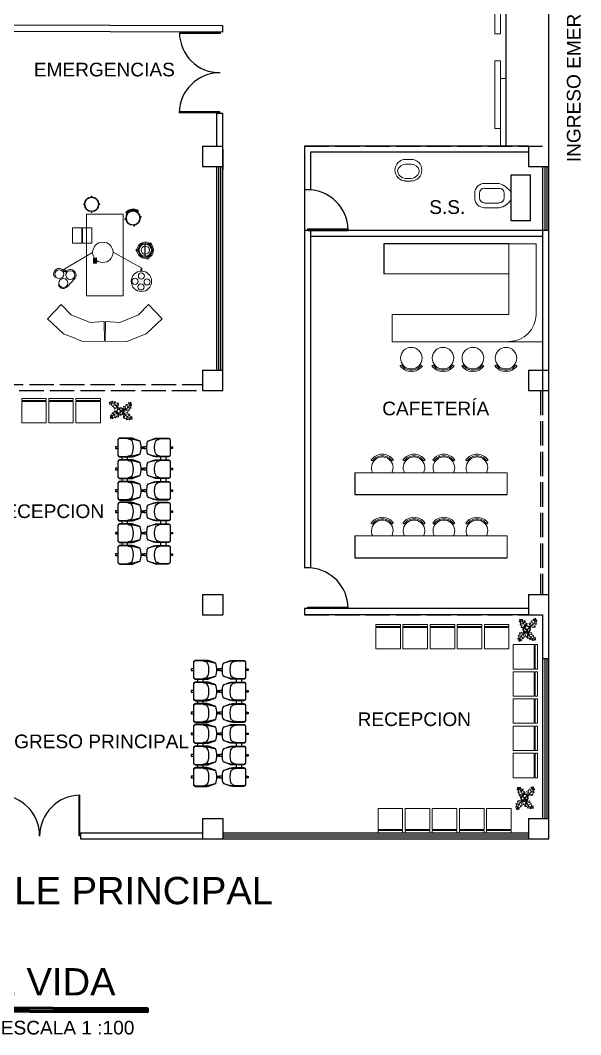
# Model space of a CAD drawing. Header units: millimetres. Extents: x -10 to 320, y -26 to 94.
# Drawn here: x 249.27 to 263.03, y -7.27 to 17.63 of the extents above; entities that cross this region are included whole.
import ezdxf

# ---------------------------------------------------------------- set-up
doc = ezdxf.new("R2010")
doc.units = ezdxf.units.MM
doc.header["$LTSCALE"] = 0.05
doc.linetypes.add('ACAD_ISO02W100', pattern=[15, 12, -3])
for name, color, linetype in [('COT', 7, 'Continuous'), ('MOBILIARIO', 7, 'Continuous'), ('PDF_2', 7, 'Continuous'), ('PDF_GRADAS Y ELEVADOR', 7, 'Continuous'), ('PDF_MOBILIARIO', 7, 'Continuous'), ('PDF_Text', 7, 'Continuous'), ('PDF_TEXTO', 7, 'Continuous')]:
    doc.layers.add(name, color=color, linetype=linetype)
doc.layers.add('MOB', color=7, linetype='Continuous', lineweight=15)
doc.styles.add('PDF ArialMT', font='arial.ttf')

# ---------------------------------------------------------------- blocks, each defined once
blk = doc.blocks.new('91040053')
for p, q in [((0.25, -0.41), (0.32, -0.41)), ((0.78, -0.41), (0.85, -0.41)), ((0.25, -0.54), (0.32, -0.54)), ((0.78, -0.54), (0.85, -0.54))]:
    blk.add_line(p, q)
for points in [[(0, -0.07), (0, 0), (0.04, 0), (0.04, -0.07)], [(0.53, -0.07), (0.53, 0), (0.57, 0), (0.57, -0.07)], [(1.06, -0.07), (1.06, 0), (1.1, 0), (1.1, -0.07)], [(0, -0.64), (0, -0.7), (0.04, -0.7), (0.04, -0.64)], [(0.53, -0.64), (0.53, -0.7), (0.57, -0.7), (0.57, -0.64)], [(1.06, -0.64), (1.06, -0.7), (1.1, -0.7), (1.1, -0.64)]]:
    blk.add_lwpolyline(points)
for points in [[(0.2, -0.64, 0.414214), (0.25, -0.59), (0.25, -0.316, 0.08968), (0.237, -0.246), (0.18, -0.093, 0.146279), (-0.14, -0.093), (-0.197, -0.246, 0.08968), (-0.21, -0.316), (-0.21, -0.59, 0.414214), (-0.16, -0.64)], [(0.73, -0.64, 0.414214), (0.78, -0.59), (0.78, -0.316, 0.08968), (0.767, -0.246), (0.71, -0.093, 0.146279), (0.39, -0.093), (0.333, -0.246, 0.08968), (0.32, -0.316), (0.32, -0.59, 0.414214), (0.37, -0.64)], [(1.26, -0.64, 0.414214), (1.31, -0.59), (1.31, -0.316, 0.08968), (1.297, -0.246), (1.24, -0.093, 0.146279), (0.92, -0.093), (0.863, -0.246, 0.08968), (0.85, -0.316), (0.85, -0.59, 0.414214), (0.9, -0.64)]]:
    blk.add_lwpolyline(points, format="xyb", close=True)
for points in [[(-0.192, -0.398), (-0.19, -0.307, -0.059336), (-0.184, -0.26), (-0.14, -0.093)], [(0.18, -0.093), (0.224, -0.26, -0.059336), (0.23, -0.307), (0.232, -0.398)], [(0.338, -0.398), (0.34, -0.307, -0.059336), (0.346, -0.26), (0.39, -0.093)], [(0.71, -0.093), (0.754, -0.26, -0.059336), (0.76, -0.307), (0.762, -0.398)], [(0.868, -0.398), (0.87, -0.307, -0.059336), (0.876, -0.26), (0.92, -0.093)], [(1.24, -0.093), (1.284, -0.26, -0.059336), (1.29, -0.307), (1.292, -0.398)], [(0.206, -0.64, 0.342318), (0.239, -0.596), (0.232, -0.399, 0.27208), (0.16, -0.28, 0.144285), (-0.12, -0.28, 0.27018), (-0.192, -0.398), (-0.199, -0.596, 0.342318), (-0.166, -0.64)], [(0.736, -0.64, 0.342318), (0.769, -0.596), (0.762, -0.399, 0.27208), (0.69, -0.28, 0.144285), (0.41, -0.28, 0.27018), (0.338, -0.398), (0.331, -0.596, 0.342318), (0.364, -0.64)], [(1.266, -0.64, 0.342318), (1.299, -0.596), (1.292, -0.399, 0.27208), (1.22, -0.28, 0.144285), (0.94, -0.28, 0.27018), (0.868, -0.398), (0.861, -0.596, 0.342318), (0.894, -0.64)]]:
    blk.add_lwpolyline(points, format="xyb")
blk = doc.blocks.new('PORTACUB')
for points in [[(-0.173, 0.008), (-0.15, 0.008)], [(-0.017, 0.149), (-0.017, 0.141), (0.006, 0.141), (0.006, 0.149)], [(-0.01, 0.141), (-0.01, -0.141)], [(0, 0.141), (0, -0.141)], [(0.037, 0.17), (0.032, 0.147)], [(0.062, 0.164), (0.055, 0.137)], [(-0.173, -0.017), (-0.146, -0.017)], [(-0.017, -0.149), (-0.017, -0.141), (0.006, -0.141), (0.006, -0.149)], [(0.099, -0.144), (0.081, -0.124)], [(0.118, -0.126), (0.102, -0.11)]]:
    blk.add_lwpolyline(points)
for radius in [0.2, 0.175, 0.15]:
    blk.add_circle((0, 0), radius)
for centre, radius, start, end in [((-0.2, 0), 0.025, 86.4167, 273.5833), ((0, 0), 0.1, 95.7392, 264.2608), ((0, 0), 0.1, 270, 90), ((0.059, 0.193), 0.025, 334.9162, 171.1999), ((0.125, -0.15), 0.025, 227.1617, 32.4494)]:
    blk.add_arc(centre, radius, start, end)
blk = doc.blocks.new('BANCORES')
at = {"layer": 'MOB'}
for p, q in [((-0.003, 0.239), (-0.003, 0.254)), ((0.012, 0.239), (0.012, 0.254)), ((-0.174, 0.068), (-0.189, 0.068)), ((-0.174, 0.053), (-0.189, 0.053)), ((0.147, 0.201), (0.161, 0.215)), ((0.201, 0.066), (0.185, 0.066)), ((0.2, 0.051), (0.185, 0.051)), ((-0.003, -0.12), (-0.003, -0.135)), ((0.012, -0.12), (0.012, -0.135)), ((0.147, -0.082), (0.161, -0.096))]:
    blk.add_line(p, q, dxfattribs=at)
for radius in [0.18, 0.165]:
    blk.add_circle((0.006, 0.059), radius, dxfattribs=at)
for centre, radius, start, end in [((0.005, 0.254), 0.0075, 359.184, 181.3882), ((-0.189, 0.06), 0.0075, 88.6118, 270.816), ((0.006, 0.059), 0.2, 315, 45), ((0.006, 0.059), 0.22, 315, 45), ((0.201, 0.058), 0.0075, 268.6118, 90.816), ((0.005, -0.136), 0.0075, 178.6118, 0.816)]:
    blk.add_arc(centre, radius, start, end, dxfattribs=at)
blk = doc.blocks.new('BAN')
for p, q in [((-0.18, 0.008), (-0.195, 0.008)), ((-0.008, 0.18), (-0.008, 0.195)), ((0.007, 0.18), (0.007, 0.195)), ((0.195, 0.007), (0.18, 0.007)), ((-0.18, -0.007), (-0.195, -0.007)), ((-0.008, -0.18), (-0.008, -0.195)), ((0.007, -0.18), (0.007, -0.195)), ((0.195, -0.008), (0.18, -0.008))]:
    blk.add_line(p, q)
for radius in [0.18, 0.165]:
    blk.add_circle((0, 0), radius)
for centre, start, end in [((-0.195, 0.001), 88.6118, 270.816), ((-0.001, 0.195), 359.184, 181.3882), ((0.195, -0.001), 268.6118, 90.816), ((-0.001, -0.195), 178.6118, 0.816)]:
    blk.add_arc(centre, 0.0075, start, end)
blk = doc.blocks.new('*X23')
at = {"color": 0}
for p, q in [((1752.5, 979.875), (1765, 979.875)), ((1752.5, 979.75), (1765, 979.75)), ((1752.5, 979.625), (1765, 979.625)), ((1752.5, 979.5), (1765, 979.5)), ((1752.5, 979.375), (1765, 979.375)), ((1752.5, 979.25), (1765, 979.25)), ((1752.5, 979.125), (1765, 979.125)), ((1752.5, 979), (1765, 979)), ((1752.5, 978.875), (1765, 978.875)), ((1752.5, 978.75), (1765, 978.75)), ((1752.5, 978.625), (1765, 978.625)), ((1752.5, 978.5), (1765, 978.5)), ((1752.5, 978.375), (1765, 978.375)), ((1752.5, 978.25), (1765, 978.25)), ((1752.5, 978.125), (1765, 978.125)), ((1752.5, 978), (1765, 978)), ((1752.5, 977.875), (1765, 977.875)), ((1752.5, 977.75), (1765, 977.75)), ((1752.5, 977.625), (1765, 977.625)), ((1752.5, 977.5), (1765, 977.5)), ((1752.5, 977.375), (1765, 977.375)), ((1752.5, 977.25), (1765, 977.25)), ((1752.5, 977.125), (1765, 977.125)), ((1752.5, 977), (1765, 977)), ((1752.5, 976.875), (1765, 976.875)), ((1752.5, 976.75), (1765, 976.75)), ((1752.5, 976.625), (1765, 976.625)), ((1752.5, 976.5), (1765, 976.5)), ((1752.5, 976.375), (1765, 976.375)), ((1752.5, 976.25), (1765, 976.25)), ((1752.5, 976.125), (1765, 976.125)), ((1752.5, 976), (1765, 976)), ((1752.5, 975.875), (1765, 975.875)), ((1752.5, 975.75), (1765, 975.75)), ((1752.5, 975.625), (1765, 975.625)), ((1752.5, 975.5), (1765, 975.5)), ((1752.5, 975.375), (1765, 975.375)), ((1752.5, 975.25), (1765, 975.25)), ((1752.5, 975.125), (1765, 975.125)), ((1752.5, 975), (1765, 975)), ((1752.5, 974.875), (1765, 974.875)), ((1752.5, 974.75), (1765, 974.75)), ((1752.5, 974.625), (1765, 974.625)), ((1752.5, 974.5), (1765, 974.5)), ((1752.5, 974.375), (1765, 974.375)), ((1752.5, 974.25), (1765, 974.25)), ((1752.5, 974.125), (1765, 974.125)), ((1752.5, 974), (1765, 974)), ((1752.5, 973.875), (1765, 973.875)), ((1752.5, 973.75), (1765, 973.75)), ((1752.5, 973.625), (1765, 973.625)), ((1752.5, 973.5), (1765, 973.5)), ((1752.5, 973.375), (1765, 973.375)), ((1752.5, 973.25), (1765, 973.25)), ((1752.5, 973.125), (1765, 973.125)), ((1752.5, 973), (1765, 973)), ((1752.5, 972.875), (1765, 972.875)), ((1752.5, 972.75), (1765, 972.75)), ((1752.5, 972.625), (1765, 972.625))]:
    blk.add_line(p, q, dxfattribs=at)

msp = doc.modelspace()

# ---------------------------------------------------------------- linework, layer by layer
for p, q in [((262.243, -2.462), (262.243, 27.538)), ((261.19, 19.47), (261.19, 14.538)), ((254.243, 17.489), (243.093, 17.521)), ((254.243, 17.339), (254.243, 17.489)), ((254.243, 17.339), (243.243, 17.37)), ((254.174, 17.319), (253.174, 17.319)), ((254.174, 17.299), (253.175, 17.299)), ((254.174, 17.339), (254.174, 17.299)), ((254.168, 15.368), (253.168, 15.368)), ((254.168, 15.358), (253.168, 15.358)), ((254.168, 15.378), (253.169, 15.378)), ((254.093, 14.538), (254.093, 15.34)), ((254.243, 15.339), (254.093, 15.34)), ((254.168, 15.339), (254.168, 15.378)), ((254.243, 15.339), (254.168, 15.339)), ((254.168, 15.339), (254.168, 15.339)), ((254.243, 8.538), (254.243, 15.339)), ((253.743, 14.538), (253.743, 14.038)), ((254.243, 14.466), (254.243, 13.966)), ((256.243, 14.538), (256.243, 13.468)), ((261.743, 14.538), (256.243, 14.538)), ((261.743, 14.538), (261.743, 14.038)), ((261.743, 14.388), (256.393, 14.388)), ((256.393, 14.388), (256.393, 13.468)), ((254.093, 9.038), (254.093, 14.038)), ((254.143, 9.038), (254.143, 14.038)), ((254.193, 9.038), (254.193, 14.038)), ((262.093, 14.038), (262.093, 8.538)), ((262.143, 14.038), (262.143, 12.468)), ((262.193, 14.038), (262.193, 12.468)), ((262.243, 13.966), (262.243, 13.966)), ((256.393, 13.468), (256.243, 13.468)), ((256.243, 13.468), (256.243, 4.185)), ((262.243, 12.468), (256.243, 12.468)), ((256.318, 12.507), (256.318, 12.468)), ((256.318, 12.507), (257.317, 12.507)), ((256.318, 12.487), (257.318, 12.487)), ((256.318, 12.468), (257.318, 12.468)), ((256.393, 12.468), (256.393, 4.185)), ((262.093, 12.318), (256.393, 12.318)), ((261.261, 12.139), (258.196, 12.139)), ((258.196, 12.139), (258.196, 11.406)), ((253.743, 9.038), (253.743, 8.538)), ((261.743, 9.038), (261.743, 8.538)), ((257.484, 6.52), (257.484, 5.987)), ((257.484, 5.987), (261.218, 5.987)), ((257.484, 4.972), (257.484, 4.438)), ((257.484, 4.438), (261.218, 4.438)), ((256.393, 4.185), (256.243, 4.185)), ((253.743, 3.538), (253.743, 3.038)), ((254.243, 3.538), (254.243, 3.038)), ((261.743, 3.538), (261.743, 3.038)), ((261.743, 3.188), (256.243, 3.188)), ((256.243, 3.188), (256.243, 3.038)), ((261.743, 3.038), (256.243, 3.038)), ((256.318, 3.227), (256.318, 3.188)), ((256.318, 3.227), (257.317, 3.227)), ((256.318, 3.207), (257.318, 3.207)), ((262.093, 3.038), (262.093, -1.962)), ((262.093, 1.966), (262.239, 1.966)), ((262.143, 1.966), (262.143, -1.962)), ((262.193, 1.966), (262.193, -1.962)), ((250.713, -2.393), (250.713, -1.393)), ((250.733, -2.393), (250.733, -1.393)), ((253.743, -1.962), (253.743, -2.462)), ((254.243, -1.962), (254.243, -2.462)), ((261.743, -1.962), (261.743, -2.462)), ((262.243, -2.034), (262.243, -2.034)), ((249.743, -2.387), (249.743, -2.396)), ((249.743, -2.39), (249.743, -2.39)), ((250.743, -2.393), (250.713, -2.393)), ((250.743, -2.312), (250.743, -2.462)), ((250.743, -2.312), (253.743, -2.312)), ((250.743, -2.462), (254.243, -2.462)), ((254.243, -2.312), (261.743, -2.312)), ((254.243, -2.362), (261.743, -2.362)), ((254.243, -2.412), (261.743, -2.412)), ((254.243, -2.462), (262.243, -2.462))]:
    msp.add_line(p, q)
at = {"linetype": 'ACAD_ISO02W100'}
for p, q in [((253.743, 14.538), (254.243, 14.538)), ((256.243, 14.538), (262.243, 14.538)), ((253.743, 14.038), (254.243, 14.038)), ((261.743, 14.038), (262.243, 14.038)), ((253.743, 9.038), (254.243, 9.038)), ((261.743, 9.038), (262.243, 9.038)), ((243.243, 8.538), (254.243, 8.538)), ((248.743, 8.688), (253.743, 8.688)), ((261.743, 8.538), (262.243, 8.538)), ((262.043, 8.538), (262.043, 3.538)), ((262.093, 8.538), (262.093, 3.538)), ((253.743, 3.538), (254.243, 3.538)), ((261.743, 3.538), (262.243, 3.538)), ((253.743, 3.038), (254.243, 3.038)), ((256.243, 3.038), (262.243, 3.038)), ((253.743, -1.962), (254.243, -1.962)), ((261.743, -1.962), (262.243, -1.962))]:
    msp.add_line(p, q, dxfattribs=at)
msp.add_lwpolyline([(261.316, 13.838), (261.787, 13.838), (261.787, 12.702), (261.316, 12.702)], close=True)
for centre, start, end in [((254.174, 17.339), 181.1304, 270.163), ((254.168, 15.339), 89.838, 178.9245), ((256.318, 12.468), 1.1163, 90), ((256.318, 3.188), 1.1163, 85.7032), ((248.743, -2.387), 359.838, 89.648), ((250.743, -2.393), 90.5476, 180.162)]:
    msp.add_arc(centre, 1, start, end)
at = {"layer": 'MOB'}
for p, q in [((251.045, 11.929), (250.35, 11.52)), ((251.545, 11.936), (252.25, 11.545)), ((250.35, 11.52), (250.351, 11.456)), ((250.375, 11.506), (250.376, 11.443)), ((252.225, 11.53), (252.226, 11.467)), ((252.25, 11.545), (252.251, 11.482)), ((250.437, 11.101), (250.611, 11.291))]:
    msp.add_line(p, q, dxfattribs=at)
msp.add_lwpolyline([(250.893, 12.867), (251.793, 12.867), (251.793, 10.867), (250.893, 10.867), (250.893, 12.867)], dxfattribs=at)
for points in [[(250.777, 12.534), (250.547, 12.534), (250.547, 12.154), (250.777, 12.154)], [(251.027, 12.534), (250.797, 12.534), (250.797, 12.154), (251.027, 12.154)], [(251.141, 11.668), (251.139, 11.793), (251.064, 11.792), (251.066, 11.667)], [(250.564, 9.839), (250.797, 9.747), (251.335, 9.749), (251.332, 10.234), (250.981, 10.212), (250.516, 10.396), (250.274, 10.652), (249.94, 10.3), (250.332, 9.931)], [(252.126, 9.839), (251.893, 9.747), (251.355, 9.749), (251.358, 10.234), (251.709, 10.212), (252.174, 10.396), (252.416, 10.652), (252.75, 10.3), (252.358, 9.931)]]:
    msp.add_lwpolyline(points, close=True, dxfattribs=at)
for centre, radius in [((251.295, 11.932), 0.25), ((250.225, 11.396), 0.11), ((250.497, 11.372), 0.11), ((252.242, 11.22), 0.25), ((250.328, 11.181), 0.11), ((252.086, 11.219), 0.075), ((252.243, 11.352), 0.075), ((252.383, 11.207), 0.075), ((252.232, 11.083), 0.075)]:
    msp.add_circle(centre, radius, dxfattribs=at)
for centre, radius, start, end in [((250.225, 11.396), 0.14, 25.4775, 211.1076), ((250.497, 11.372), 0.14, 309.9469, 149.7527), ((250.328, 11.181), 0.135, 201.3568, 324.0498)]:
    msp.add_arc(centre, radius, start, end, dxfattribs=at)
at = {"layer": 'PDF_2', "lineweight": 18}
for points in [[(251.838, 8.071), (251.919, 8.122), (251.965, 8.194), (251.982, 8.253), (251.965, 8.236), (251.927, 8.244), (251.936, 8.206), (251.872, 8.198), (251.864, 8.168), (251.805, 8.151), (251.83, 8.071), (251.762, 8.062), (251.737, 8.041), (251.716, 8.075), (251.665, 8.126), (251.665, 8.134), (251.678, 8.202), (251.669, 8.236), (251.614, 8.232), (251.597, 8.27), (251.546, 8.253), (251.525, 8.278), (251.453, 8.244)], [(251.483, 7.855), (251.483, 7.931), (251.517, 7.94), (251.521, 7.995), (251.567, 7.99), (251.584, 8.041), (251.618, 8.037), (251.673, 7.995), (251.678, 7.99), (251.72, 8.003), (251.724, 8.037), (251.699, 8.084), (251.656, 8.122), (251.58, 8.084), (251.555, 8.139), (251.521, 8.147), (251.508, 8.202), (251.47, 8.194), (251.47, 8.232), (251.453, 8.244), (251.517, 8.236), (251.593, 8.198), (251.652, 8.134)], [(251.517, 8.228), (251.483, 8.206)], [(251.525, 8.266), (251.529, 8.244)], [(251.589, 8.257), (251.584, 8.215)], [(251.656, 8.223), (251.639, 8.164)], [(251.982, 8.253), (252.003, 8.177), (251.978, 8.16), (251.987, 8.109), (251.944, 8.096), (251.944, 8.041), (251.906, 8.037), (251.834, 8.062), (251.766, 8.05), (251.749, 8.037), (251.771, 8.029), (251.821, 7.974), (251.898, 8.012), (251.923, 7.952), (251.957, 7.948), (251.97, 7.889), (252.008, 7.902), (252.008, 7.863), (252.025, 7.847), (251.965, 7.855), (251.889, 7.893), (251.826, 7.961)], [(251.957, 8.194), (251.94, 8.232)], [(251.665, 7.982), (251.584, 7.957), (251.517, 7.906), (251.483, 7.855), (251.5, 7.863), (251.538, 7.847), (251.542, 7.885), (251.601, 7.872), (251.622, 7.897), (251.682, 7.897), (251.682, 7.982), (251.728, 7.995), (251.737, 8.029), (251.762, 8.024), (251.813, 7.969), (251.813, 7.961), (251.8, 7.893), (251.813, 7.855), (251.864, 7.863), (251.881, 7.821), (251.932, 7.842), (251.953, 7.817), (252.025, 7.847)], [(251.529, 8.16), (251.58, 8.185)], [(251.529, 7.982), (251.567, 7.957)], [(251.631, 8.139), (251.576, 8.126)], [(251.589, 8.029), (251.639, 7.986)], [(251.656, 7.969), (251.639, 7.91)], [(251.851, 8.092), (251.847, 8.151)], [(251.847, 7.952), (251.906, 7.969)], [(251.855, 8.071), (251.932, 8.062)], [(251.885, 8.189), (251.906, 8.134)], [(251.978, 8.117), (251.936, 8.13)], [(251.995, 8.177), (251.97, 8.177)], [(251.495, 7.927), (251.517, 7.923)], [(251.525, 7.902), (251.529, 7.859)], [(251.593, 7.885), (251.589, 7.944)], [(251.821, 7.868), (251.838, 7.931)], [(251.889, 7.834), (251.893, 7.88)], [(251.948, 7.935), (251.898, 7.906)], [(251.953, 7.825), (251.948, 7.851)], [(251.961, 7.868), (251.999, 7.889)], [(261.652, 2.74), (261.627, 2.821), (261.576, 2.888), (261.525, 2.922), (261.534, 2.901), (261.517, 2.867), (261.555, 2.863), (261.542, 2.804), (261.568, 2.783), (261.568, 2.723), (261.652, 2.723), (261.665, 2.677), (261.699, 2.668), (261.695, 2.643), (261.64, 2.592), (261.631, 2.592), (261.563, 2.605), (261.525, 2.592), (261.534, 2.541), (261.491, 2.524), (261.513, 2.474), (261.487, 2.452), (261.517, 2.38)], [(261.525, 2.922), (261.601, 2.922), (261.61, 2.888), (261.665, 2.884), (261.661, 2.838), (261.711, 2.821), (261.707, 2.787), (261.665, 2.732), (261.661, 2.728), (261.673, 2.685), (261.707, 2.681), (261.754, 2.706), (261.792, 2.749), (261.754, 2.825), (261.809, 2.85), (261.817, 2.884), (261.872, 2.897), (261.864, 2.931), (261.902, 2.931), (261.915, 2.952), (261.906, 2.888), (261.868, 2.812), (261.805, 2.753)], [(261.572, 2.88), (261.529, 2.876)], [(261.555, 2.812), (261.614, 2.816)], [(261.64, 2.749), (261.58, 2.761)], [(261.597, 2.91), (261.593, 2.888)], [(261.652, 2.876), (261.627, 2.838)], [(261.699, 2.816), (261.656, 2.766)], [(261.741, 2.567), (261.792, 2.486), (261.864, 2.44), (261.923, 2.423), (261.906, 2.44), (261.915, 2.478), (261.877, 2.469), (261.868, 2.529), (261.838, 2.541), (261.822, 2.601), (261.741, 2.575), (261.733, 2.643), (261.711, 2.668), (261.745, 2.689), (261.796, 2.736), (261.805, 2.74), (261.872, 2.728), (261.906, 2.736), (261.902, 2.791), (261.94, 2.808), (261.923, 2.859), (261.949, 2.88), (261.915, 2.952)], [(261.809, 2.774), (261.796, 2.829)], [(261.83, 2.872), (261.855, 2.825)], [(261.894, 2.745), (261.834, 2.766)], [(261.898, 2.888), (261.877, 2.922)], [(261.927, 2.816), (261.885, 2.821)], [(261.936, 2.876), (261.915, 2.876)], [(261.504, 2.516), (261.551, 2.512)], [(261.923, 2.423), (261.847, 2.402), (261.83, 2.427), (261.779, 2.419), (261.767, 2.461), (261.711, 2.461), (261.707, 2.499), (261.733, 2.571), (261.72, 2.639), (261.707, 2.656), (261.699, 2.634), (261.644, 2.584), (261.682, 2.507), (261.623, 2.482), (261.618, 2.448), (261.559, 2.435), (261.572, 2.397), (261.534, 2.397), (261.517, 2.38), (261.525, 2.44), (261.563, 2.516), (261.631, 2.579)], [(261.538, 2.584), (261.601, 2.567)], [(261.606, 2.457), (261.576, 2.507)], [(261.623, 2.558), (261.64, 2.499)], [(261.741, 2.55), (261.733, 2.474)], [(261.762, 2.554), (261.822, 2.558)], [(261.86, 2.52), (261.805, 2.499)], [(261.496, 2.452), (261.521, 2.457)], [(261.538, 2.444), (261.559, 2.406)], [(261.788, 2.427), (261.8, 2.469)], [(261.847, 2.41), (261.847, 2.431)], [(261.864, 2.448), (261.902, 2.465)], [(261.599, -1.389), (261.573, -1.309), (261.522, -1.241), (261.472, -1.207), (261.48, -1.224), (261.463, -1.262), (261.501, -1.267), (261.488, -1.326), (261.514, -1.347), (261.514, -1.406), (261.599, -1.406), (261.611, -1.453), (261.645, -1.461), (261.641, -1.487), (261.586, -1.537), (261.577, -1.537), (261.51, -1.525), (261.472, -1.537), (261.48, -1.588), (261.438, -1.605), (261.459, -1.656), (261.433, -1.677), (261.463, -1.749)], [(261.472, -1.207), (261.548, -1.207), (261.556, -1.241), (261.611, -1.245), (261.607, -1.292), (261.658, -1.309), (261.654, -1.343), (261.611, -1.398), (261.607, -1.402), (261.62, -1.444), (261.654, -1.449), (261.7, -1.423), (261.738, -1.381), (261.7, -1.305), (261.755, -1.279), (261.764, -1.245), (261.819, -1.233), (261.81, -1.195), (261.848, -1.195), (261.861, -1.178), (261.853, -1.241), (261.814, -1.317), (261.751, -1.377)], [(261.544, -1.22), (261.539, -1.241)], [(261.687, -1.563), (261.738, -1.643), (261.81, -1.69), (261.87, -1.707), (261.853, -1.69), (261.861, -1.652), (261.823, -1.66), (261.814, -1.597), (261.785, -1.588), (261.768, -1.529), (261.687, -1.554), (261.679, -1.487), (261.658, -1.461), (261.692, -1.44), (261.742, -1.389), (261.751, -1.389), (261.819, -1.402), (261.853, -1.394), (261.848, -1.339), (261.886, -1.322), (261.87, -1.271), (261.895, -1.25), (261.861, -1.178)], [(261.844, -1.241), (261.823, -1.207)], [(261.87, -1.707), (261.793, -1.728), (261.776, -1.703), (261.726, -1.711), (261.713, -1.669), (261.658, -1.669), (261.654, -1.631), (261.679, -1.559), (261.666, -1.491), (261.654, -1.474), (261.645, -1.495), (261.59, -1.546), (261.628, -1.622), (261.569, -1.648), (261.565, -1.681), (261.505, -1.694), (261.518, -1.732), (261.48, -1.732), (261.463, -1.749), (261.472, -1.69), (261.51, -1.614), (261.577, -1.55)], [(261.518, -1.25), (261.476, -1.254)], [(261.501, -1.317), (261.56, -1.313)], [(261.586, -1.381), (261.527, -1.364)], [(261.599, -1.254), (261.573, -1.292)], [(261.645, -1.313), (261.603, -1.364)], [(261.755, -1.355), (261.742, -1.3)], [(261.776, -1.254), (261.802, -1.305)], [(261.84, -1.381), (261.781, -1.364)], [(261.874, -1.313), (261.831, -1.309)], [(261.882, -1.25), (261.861, -1.254)], [(261.442, -1.677), (261.467, -1.673)], [(261.45, -1.614), (261.497, -1.618)], [(261.484, -1.546), (261.548, -1.563)], [(261.484, -1.686), (261.505, -1.724)], [(261.552, -1.673), (261.522, -1.622)], [(261.569, -1.571), (261.586, -1.631)], [(261.687, -1.58), (261.679, -1.656)], [(261.709, -1.576), (261.768, -1.571)], [(261.734, -1.703), (261.747, -1.66)], [(261.806, -1.609), (261.751, -1.631)], [(261.793, -1.72), (261.793, -1.694)], [(261.81, -1.681), (261.848, -1.664)]]:
    msp.add_lwpolyline(points, dxfattribs=at)
for centre, radius, start, end in [((251.726, 8.026), 0.091, 124.8811, 181.3845), ((251.726, 8.026), 0.0783, 121.327, 191.8373), ((251.726, 8.031), 0.0953, 239.8971, 325.6236), ((251.726, 8.035), 0.0783, 235.0587, 326.1769), ((251.726, 8.026), 0.0953, 28.7288, 117.417), ((251.726, 8.022), 0.0826, 32.5312, 112.6273), ((251.722, 8.026), 0.0825, 339.9712, 21.5888), ((251.726, 8.031), 0.0953, 333.9074, 18.7975), ((261.697, 2.679), 0.0783, 31.3272, 101.8377), ((261.697, 2.679), 0.091, 34.8805, 91.3858), ((261.701, 2.679), 0.0953, 149.8971, 235.6236), ((261.705, 2.679), 0.0783, 145.058, 236.1765), ((261.701, 2.679), 0.0952, 243.9076, 288.7989), ((261.697, 2.683), 0.0826, 249.9724, 291.5886), ((261.692, 2.679), 0.0826, 302.5309, 22.6272), ((261.697, 2.679), 0.0953, 298.7287, 27.417), ((261.647, -1.451), 0.0953, 149.8971, 235.6236), ((261.651, -1.451), 0.0783, 145.0587, 236.1769), ((261.643, -1.451), 0.0783, 31.327, 101.8373), ((261.643, -1.451), 0.091, 34.8811, 91.3845), ((261.639, -1.451), 0.0826, 302.5312, 22.6273), ((261.643, -1.451), 0.0953, 298.7288, 27.417), ((261.647, -1.451), 0.0953, 243.9074, 288.7975), ((261.643, -1.446), 0.0825, 249.9712, 291.5888)]:
    msp.add_arc(centre, radius, start, end, dxfattribs=at)
at = {"layer": 'PDF_GRADAS Y ELEVADOR', "lineweight": 18}
for points in [[(260.923, 18.966), (261.055, 18.966), (261.055, 17.298), (260.923, 17.298)], [(260.923, 14.968), (261.055, 14.968), (261.055, 16.636), (260.923, 16.636)]]:
    msp.add_lwpolyline(points, close=True, dxfattribs=at)
msp.add_lwpolyline([(261.19, 14.538), (261.19, 16.199), (261.055, 16.199), (261.055, 14.538)], dxfattribs=at)
at = {"layer": 'PDF_MOBILIARIO', "lineweight": 18}
for points in [[(258.731, 14.212, 0.414214), (258.466, 13.948, 0.414214), (258.731, 13.683)], [(258.862, 13.683, 0.414214), (259.127, 13.948, 0.414214), (258.862, 14.212)]]:
    msp.add_lwpolyline(points, format="xyb", dxfattribs=at)
for points in [[(258.728, 14.212), (258.859, 14.212)], [(258.728, 14.097), (258.859, 14.097)], [(259.126, 13.945), (259.126, 13.945)], [(258.859, 13.746), (258.728, 13.746)], [(258.859, 13.678), (258.728, 13.678)], [(261.022, 13.623), (260.662, 13.623)], [(261.022, 13.5), (260.662, 13.5)], [(260.425, 13.382), (260.425, 13.263)], [(260.544, 13.382), (260.544, 13.263)], [(261.145, 13.263), (261.145, 13.382)], [(260.662, 13.141), (261.022, 13.141)], [(260.662, 13.022), (261.022, 13.022)], [(262.093, 9.738), (258.395, 9.738), (258.395, 10.407), (261.261, 10.407), (261.261, 12.139), (261.93, 12.139), (261.93, 10.374)], [(258.196, 11.406), (261.261, 11.406)], [(261.218, 5.987), (261.218, 6.52), (257.484, 6.52)], [(261.218, 4.438), (261.218, 4.972), (257.484, 4.972)]]:
    msp.add_lwpolyline(points, dxfattribs=at)
at = {"layer": 'PDF_MOBILIARIO', "lineweight": 9}
for points in [[(258.624, 9.163), (258.59, 9.142)], [(259.102, 9.163), (259.136, 9.142)], [(259.407, 9.163), (259.373, 9.142)], [(259.886, 9.163), (259.919, 9.142)], [(260.14, 9.163), (260.106, 9.142)], [(260.618, 9.163), (260.652, 9.142)], [(260.948, 9.163), (260.914, 9.142)], [(261.431, 9.163), (261.46, 9.142)], [(257.912, 6.812), (257.878, 6.838)], [(258.39, 6.812), (258.424, 6.838)], [(258.695, 6.812), (258.661, 6.838)], [(259.173, 6.812), (259.207, 6.838)], [(259.427, 6.812), (259.394, 6.838)], [(259.906, 6.812), (259.94, 6.838)], [(260.236, 6.812), (260.202, 6.838)], [(260.719, 6.812), (260.748, 6.838)], [(257.912, 5.264), (257.878, 5.289)], [(258.39, 5.264), (258.424, 5.289)], [(258.695, 5.264), (258.661, 5.289)], [(259.173, 5.264), (259.207, 5.289)], [(259.427, 5.264), (259.394, 5.289)], [(259.906, 5.264), (259.94, 5.289)], [(260.236, 5.264), (260.202, 5.289)], [(260.719, 5.264), (260.748, 5.289)]]:
    msp.add_lwpolyline(points, dxfattribs=at)
at = {"layer": 'PDF_MOBILIARIO', "lineweight": 18}
for points in [[(249.904, 8.346), (249.303, 8.346), (249.303, 8.295), (249.904, 8.295)], [(249.303, 8.27), (249.904, 8.27), (249.904, 7.749), (249.303, 7.749)], [(250.568, 8.346), (249.971, 8.346), (249.971, 8.295), (250.568, 8.295)], [(249.971, 8.27), (250.568, 8.27), (250.568, 7.749), (249.971, 7.749)], [(251.237, 8.346), (250.636, 8.346), (250.636, 8.295), (251.237, 8.295)], [(250.636, 8.27), (251.237, 8.27), (251.237, 7.749), (250.636, 7.749)], [(258.599, 2.799), (257.998, 2.799), (257.998, 2.748), (258.599, 2.748)], [(259.264, 2.799), (258.663, 2.799), (258.663, 2.748), (259.264, 2.748)], [(259.933, 2.799), (259.332, 2.799), (259.332, 2.748), (259.933, 2.748)], [(260.598, 2.799), (259.996, 2.799), (259.996, 2.748), (260.598, 2.748)], [(261.266, 2.799), (260.665, 2.799), (260.665, 2.748), (261.266, 2.748)], [(257.998, 2.722), (258.599, 2.722), (258.599, 2.202), (257.998, 2.202)], [(258.663, 2.722), (259.264, 2.722), (259.264, 2.202), (258.663, 2.202)], [(259.332, 2.722), (259.933, 2.722), (259.933, 2.202), (259.332, 2.202)], [(259.996, 2.722), (260.598, 2.722), (260.598, 2.202), (259.996, 2.202)], [(260.665, 2.722), (261.266, 2.722), (261.266, 2.202), (260.665, 2.202)], [(261.886, 2.306), (261.886, 1.705), (261.366, 1.705), (261.366, 2.306)], [(261.963, 1.705), (261.963, 2.306), (261.912, 2.306), (261.912, 1.705)], [(261.886, 1.638), (261.886, 1.041), (261.366, 1.041), (261.366, 1.638)], [(261.963, 1.041), (261.963, 1.638), (261.912, 1.638), (261.912, 1.041)], [(261.886, 0.973), (261.886, 0.372), (261.366, 0.372), (261.366, 0.973)], [(261.963, 0.372), (261.963, 0.973), (261.912, 0.973), (261.912, 0.372)], [(261.886, 0.304), (261.886, -0.293), (261.366, -0.293), (261.366, 0.304)], [(261.963, -0.293), (261.963, 0.304), (261.912, 0.304), (261.912, -0.293)], [(261.886, -0.361), (261.886, -0.962), (261.366, -0.962), (261.366, -0.361)], [(261.963, -0.962), (261.963, -0.361), (261.912, -0.361), (261.912, -0.962)], [(258.652, -2.236), (258.051, -2.236), (258.051, -1.715), (258.652, -1.715)], [(259.321, -2.236), (258.72, -2.236), (258.72, -1.715), (259.321, -1.715)], [(259.986, -2.236), (259.384, -2.236), (259.384, -1.715), (259.986, -1.715)], [(260.655, -2.236), (260.053, -2.236), (260.053, -1.715), (260.655, -1.715)], [(261.319, -2.236), (260.718, -2.236), (260.718, -1.715), (261.319, -1.715)], [(258.051, -2.312), (258.652, -2.312), (258.652, -2.261), (258.051, -2.261)], [(258.72, -2.312), (259.321, -2.312), (259.321, -2.261), (258.72, -2.261)], [(259.384, -2.312), (259.986, -2.312), (259.986, -2.261), (259.384, -2.261)], [(260.053, -2.312), (260.655, -2.312), (260.655, -2.261), (260.053, -2.261)], [(260.718, -2.312), (261.319, -2.312), (261.319, -2.261), (260.718, -2.261)]]:
    msp.add_lwpolyline(points, close=True, dxfattribs=at)
at = {"layer": 'PDF_MOBILIARIO', "lineweight": 9}
for centre in [(258.868, 9.335), (259.647, 9.335), (260.38, 9.335), (261.193, 9.335)]:
    msp.add_circle(centre, 0.265, dxfattribs=at)
at = {"layer": 'PDF_MOBILIARIO', "lineweight": 18}
for centre, radius, start, end in [((258.731, 13.948), 0.201, 180, 270), ((258.735, 13.889), 0.21, 90.6757, 164.3115), ((258.862, 13.948), 0.201, 270, 360), ((258.866, 13.897), 0.201, 14.1339, 90.8789), ((260.666, 13.385), 0.239, 90, 180), ((260.666, 13.385), 0.121, 90, 180), ((261.025, 13.385), 0.121, 0, 90), ((260.852, 13.08), 0.569, 35.3646, 72.2186), ((260.666, 13.266), 0.239, 180, 270), ((260.666, 13.266), 0.121, 180, 270), ((261.025, 13.266), 0.121, 270, 360), ((260.962, 13.427), 0.404, 279.0417, 331.1931), ((261.264, 10.41), 0.667, 270, 360)]:
    msp.add_arc(centre, radius, start, end, dxfattribs=at)
at = {"layer": 'PDF_MOBILIARIO', "lineweight": 9}
for centre, radius, start, end in [((258.868, 9.335), 0.332, 215.0024, 324.9976), ((258.868, 9.335), 0.294, 215.0024, 324.9976), ((259.647, 9.335), 0.332, 215.0024, 324.9976), ((259.647, 9.335), 0.294, 215.0024, 324.9976), ((260.38, 9.335), 0.332, 215.0024, 324.9976), ((260.38, 9.335), 0.294, 215.0024, 324.9976), ((261.193, 9.335), 0.332, 215.0024, 324.9976), ((261.193, 9.335), 0.294, 215.0024, 324.9976), ((258.156, 6.645), 0.332, 35.0024, 144.9976), ((258.935, 6.645), 0.332, 35.0024, 144.9976), ((259.668, 6.645), 0.332, 35.0024, 144.9976), ((260.48, 6.645), 0.332, 35.0024, 144.9976), ((258.156, 6.645), 0.265, 332.4353, 207.5647), ((258.156, 6.645), 0.294, 35.0024, 144.9976), ((258.935, 6.645), 0.265, 332.4353, 207.5647), ((258.935, 6.645), 0.294, 35.0024, 144.9976), ((259.668, 6.645), 0.265, 332.4353, 207.5647), ((259.668, 6.645), 0.294, 35.0024, 144.9976), ((260.48, 6.645), 0.265, 332.4353, 207.5647), ((260.48, 6.645), 0.294, 35.0024, 144.9976), ((258.156, 5.097), 0.332, 35.0024, 144.9976), ((258.156, 5.097), 0.265, 332.4353, 207.5647), ((258.156, 5.097), 0.294, 35.0024, 144.9976), ((258.935, 5.097), 0.332, 35.0024, 144.9976), ((258.935, 5.097), 0.265, 332.4353, 207.5647), ((258.935, 5.097), 0.294, 35.0024, 144.9976), ((259.668, 5.097), 0.332, 35.0024, 144.9976), ((259.668, 5.097), 0.265, 332.4353, 207.5647), ((259.668, 5.097), 0.294, 35.0024, 144.9976), ((260.48, 5.097), 0.332, 35.0024, 144.9976), ((260.48, 5.097), 0.265, 332.4353, 207.5647), ((260.48, 5.097), 0.294, 35.0024, 144.9976)]:
    msp.add_arc(centre, radius, start, end, dxfattribs=at)
at = {"layer": 'PDF_TEXTO', "lineweight": 60}
msp.add_lwpolyline([(240.818, -6.666), (252.391, -6.7), (252.391, -6.632), (240.818, -6.598)], close=True, dxfattribs=at)

# ---------------------------------------------------------------- block references
at = {"layer": 'COT', "xscale": -1, "rotation": 278.1443240530259}
msp.add_blockref('BANCORES', (251.98, 12.761), dxfattribs=at)
at = {"layer": 'MOB', "xscale": -1, "rotation": 180}
for name, p in [('BAN', (251.021, 13.111)), ('PORTACUB', (252.337, 11.985))]:
    msp.add_blockref(name, p, dxfattribs=at)
at = {"layer": 'MOB', "xscale": -0.01000000006696121, "yscale": 0.009999999776482582, "zscale": 0.01, "rotation": 270.7638992434863}
msp.add_blockref('*X23', (241.575, -5.986), dxfattribs=at)
at = {"layer": 'MOBILIARIO', "rotation": 270.0000000000521}
for p in [(252.305, 7.161), (252.305, 5.589), (254.161, 1.706), (254.161, 0.134)]:
    msp.add_blockref('91040053', p, dxfattribs=at)
at = {"layer": 'MOBILIARIO', "xscale": -1, "rotation": 89.99999999989576}
for p in [(252.305, 7.161), (252.305, 5.589), (254.161, 1.706), (254.161, 0.134)]:
    msp.add_blockref('91040053', p, dxfattribs=at)

# ---------------------------------------------------------------- texts
at = {"layer": 'PDF_Text', "insert": (262.857, 14.146), "char_height": 0.33528, "attachment_point": 4, "rotation": 90, "style": 'PDF ArialMT'}
msp.add_mtext('INGRESO EMERGENCIAS', dxfattribs=at)
at = {"layer": 'PDF_Text', "attachment_point": 4, "style": 'PDF ArialMT'}
for s, insert, char_height in [('EMERGENCIAS', (249.602, 16.416), 0.33528), ('S.S.', (259.309, 13.041), 0.3353), ('CAFETERÍA', (258.154, 8.097), 0.3353), ('RECEPCION', (248.541, 5.576), 0.3353), ('RECEPCION', (257.55, 0.471), 0.3353), ('INGRESO PRINCIPAL', (248.649, -0.074), 0.33528), ('CALLE PRINCIPAL', (247.3, -3.737), 0.67056), ('HOSPITAL LUZ DE VIDA ', (240.938, -5.977), 0.67056), ('ESCALA 1 :100', (248.79, -7.1), 0.33528)]:
    msp.add_mtext(s, dxfattribs=dict(at, insert=insert, char_height=char_height))

doc.saveas('drawing.dxf')
